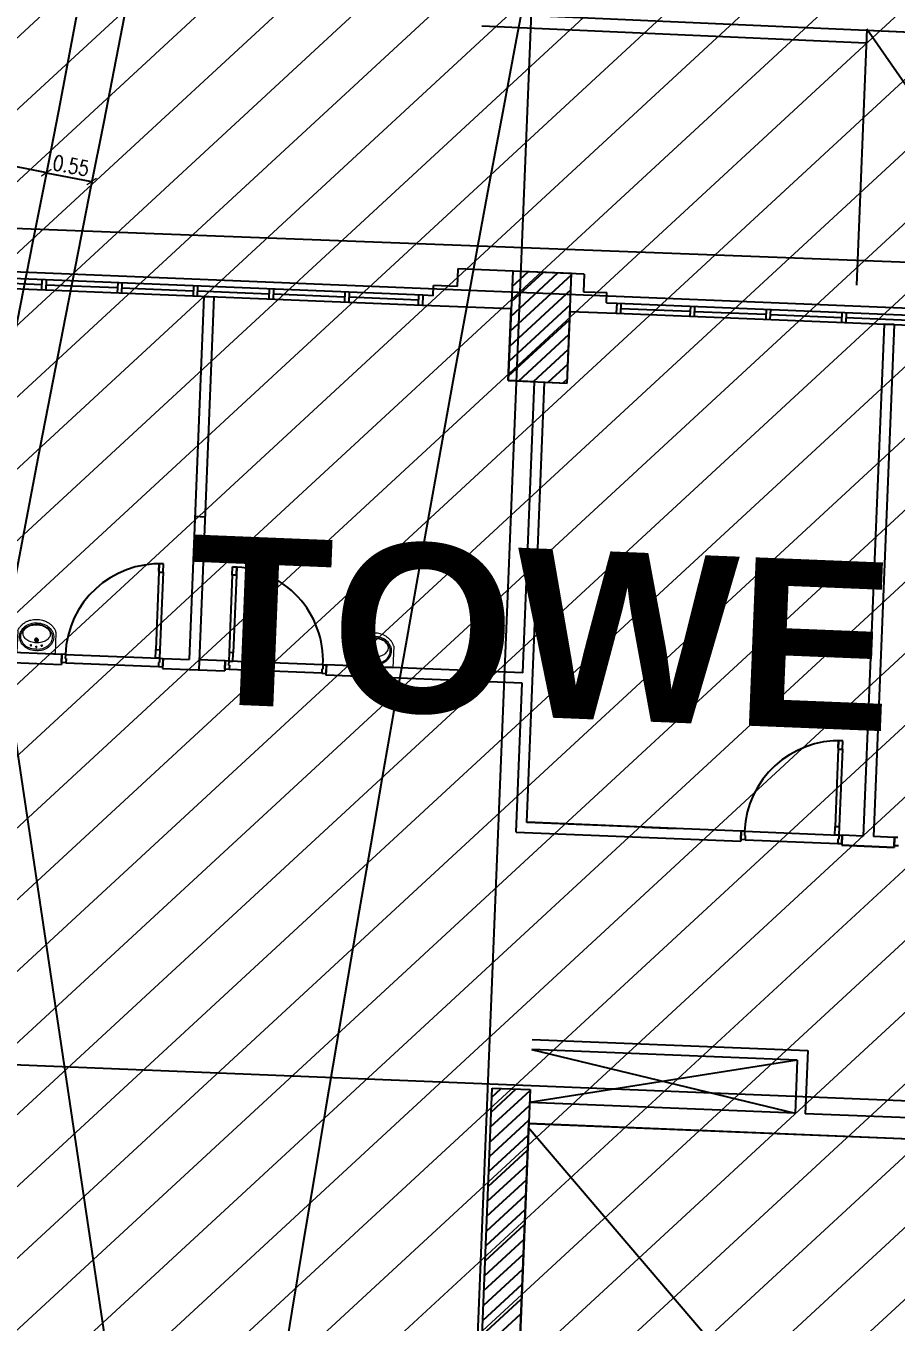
# Model space of a CAD drawing. Extents: x -678889171 to 586587, y -792238163 to 335485.
# Drawn here: x -678754277 to -678743950, y -791943630 to -791928249 of the extents above; entities that cross this region are included whole.
import ezdxf
from ezdxf.enums import TextEntityAlignment as Align

# ---------------------------------------------------------------- set-up
doc = ezdxf.new("R2010")
doc.units = 0
doc.header["$MEASUREMENT"] = 0
doc.layers.get('0').update_dxf_attribs({"color": 8})
for name, color, linetype in [('A-FLOR-PATT', 252, 'Continuous'), ('A-SITE-PATT', 252, 'Continuous'), ('A-WALL', 252, 'Continuous')]:
    doc.layers.add(name, color=color, linetype=linetype)
doc.layers.add('BASEMENT3 LAYOUT$0$HATCH2', color=252, linetype='Continuous', lineweight=15)
doc.layers.add('Ground floor Towers$0$04-Ground Floor$0$A-FIX', color=252, linetype='Continuous', lineweight=0)
doc.styles.add('BASEMENT3 LAYOUT$0$EN-SB', font='swissb.ttf')
doc.styles.add('Ground floor Towers$0$$Bas01-Rname$0$EN-SC', font='swissc.ttf')
doc.styles.add('Ground floor Towers$0$$Bas01-Rname$0$EN-SCL', font='swisscl.ttf')
doc.styles.add('Ground floor Towers$0$04-Ground Floor$0$V2-lower ground$0$LEVEL  FOR LICENSE LOWER GR$0$$LG- LEVEL$0$AR-SR', font='sarb.shx')
doc.styles.add('XR-Axis$0$MOD-E-TEXT', font='romans.shx', dxfattribs={"width": 0.8, "height": 1.8})

# ---------------------------------------------------------------- blocks, each defined once
blk = doc.blocks.new('A$C61C61320')
at = {"layer": 'BASEMENT3 LAYOUT$0$HATCH2'}
h = blk.add_hatch(dxfattribs=at)
h.set_pattern_fill('ANSI31', color=256, scale=5000, style=0)
h.set_pattern_definition([(45, (1320016.062358054, 343948.7931753235), (-441.9417382415922, 441.9417382415922), [])])
h.paths.add_polyline_path([(11086.00013759569, 20764.88754983409), (-87874.57371154218, 20764.88754983409), (-87874.57371154218, -14411.92520058152), (11086.00013759569, -14411.92520058152)])
at = {"layer": 'BASEMENT3 LAYOUT$0$HATCH2', "style": 'BASEMENT3 LAYOUT$0$EN-SB'}
blk.add_text('TOWER (F)', height=2000, dxfattribs=at).set_placement((-46292.77344035008, 2369.528454649553))
blk = doc.blocks.new('2')
at = {"layer": 'BASEMENT3 LAYOUT$0$HATCH2', "style": 'BASEMENT3 LAYOUT$0$EN-SB'}
blk.add_text('TOWER (F)', height=2000, dxfattribs=at).set_placement((71628.08286124328, 234566.8891592809))
blk = doc.blocks.new('Ground floor Towers$0$04-Ground Floor$0$AH-AR-104 UPPER GROUND 01-12$0$SINK')
at = {"layer": 'Ground floor Towers$0$04-Ground Floor$0$A-FIX', "extrusion": (1.665588063699875e-09, -3.138174493232083e-10, -1)}
for p, q in [((-95.43949524423806, -382.0799899369595, -1.015006196333928e-06), (-63.41953925165581, -382.3276465375493, -9.615964209052023e-07)), ((-79.30568900722574, -366.193840062173, -9.931192723870933e-07), (-79.55334548863902, -398.2137962931156, -9.83483344782648e-07)), ((-35.61997836498631, -302.7731095538911, -9.402594059759953e-07), (36.42707744570362, -302.773027098865, -8.20258715428395e-07)), ((0.4035908423611545, -338.7965968426433, -8.68954180109787e-07), (0.4035084171482595, -266.7495395120495, -8.915639413397063e-07)), ((64.66028483783157, -383.3182714498071, -7.47957319141728e-07), (96.68024086022342, -383.5659281099797, -6.945475436678997e-07)), ((80.79409101521742, -367.432121277001, -7.260703954099993e-07), (80.5464345934306, -399.4520782232285, -7.164344677604511e-07)), ((-15.54439051894587, -402.7116038294735, -8.754593030847962e-07), (16.4755655034096, -402.9592600128672, -8.220495277323986e-07)), ((0.5894156882422976, -386.8254535970773, -8.535723790997978e-07), (0.3417594750353601, -418.8454101260686, -8.439364513982076e-07))]:
    blk.add_line(p, q, dxfattribs=at)
at = {"layer": 'Ground floor Towers$0$04-Ground Floor$0$A-FIX', "extrusion": (-1.665588063700077e-09, 3.138174493232115e-10, 1)}
blk.add_ellipse((-82.33096930514148, -254.7405330279871, -1.03313413542474e-06), major_axis=(-3.024906053711305, -171.6764590318034, 4.883682106532571e-08), ratio=0.9999999796411183, start_param=4.261930806223291, end_param=4.730013163976646, dxfattribs=at)
at = {"layer": 'Ground floor Towers$0$04-Ground Floor$0$A-FIX', "extrusion": (-1.665588063699866e-09, 3.138174493232073e-10, 1)}
blk.add_ellipse((-42.58073849669017, -274.836183483334, -9.606202597602301e-07), major_axis=(-9.891191247007079, -216.0179452622964, 5.13155505134665e-08), ratio=0.999999978069943, start_param=3.873768438931086, end_param=4.290069611041106, dxfattribs=at)
at = {"layer": 'Ground floor Towers$0$04-Ground Floor$0$A-FIX', "extrusion": (-1.6655880637e-09, 3.138174493231934e-10, 1)}
blk.add_ellipse((-80.71744006966765, -254.1063682186359, -1.030645672412699e-06), major_axis=(-2.023845245526752, -151.6765335534164, 4.422785039819152e-08), ratio=0.9999999757375221, start_param=4.249914716306383, end_param=4.717997072149537, dxfattribs=at)
at = {"layer": 'Ground floor Towers$0$04-Ground Floor$0$A-FIX', "extrusion": (-1.665588063699897e-09, 3.138174493232047e-10, 1)}
blk.add_ellipse((-41.12394879435305, -274.5090993004123, -9.58296492807064e-07), major_axis=(23.43123223916642, -194.8272669732021, 1.001669767154771e-07), ratio=0.9999999797312906, start_param=3.700579335359175, end_param=4.116880510183186, dxfattribs=at)
at = {"layer": 'Ground floor Towers$0$04-Ground Floor$0$A-FIX', "extrusion": (-1.665588063699925e-09, 3.138174493232136e-10, 0.9999999999999999)}
blk.add_ellipse((-110.689169562349, -207.8431122491165, -1.095084444199972e-06), major_axis=(-4.218174261410935, -90.38132734065388, 2.133749691207813e-08), ratio=0.9999999782438604, start_param=4.190880200379846, end_param=4.751291714614235, dxfattribs=at)
at = {"layer": 'Ground floor Towers$0$04-Ground Floor$0$A-FIX', "extrusion": (-1.665588063699897e-09, 3.138174493232075e-10, 1)}
blk.add_ellipse((-57.00273385109176, -242.1141538493939, -9.949101070620908e-07), major_axis=(-3.429614233506216, -154.1340807358655, 4.265763953988342e-08), ratio=0.9999999777368755, start_param=3.739532297271304, end_param=4.166490361519116, dxfattribs=at)
at = {"layer": 'Ground floor Towers$0$04-Ground Floor$0$A-FIX', "extrusion": (-1.665588063699923e-09, 3.13817449323203e-10, 0.9999999999999998)}
blk.add_ellipse((-16.79062542176689, -306.3131258572976, -9.077865415230363e-07), major_axis=(29.45776518601415, -255.2431258781662, 1.291642487974677e-07), ratio=0.9999999753848758, start_param=3.353874541305977, end_param=3.713109391863286, dxfattribs=at)
at = {"layer": 'Ground floor Towers$0$04-Ground Floor$0$A-FIX', "extrusion": (-1.665588063699874e-09, 3.138174493232076e-10, 1)}
blk.add_ellipse((-15.57825255244825, -306.1847245188546, -9.058075221579857e-07), major_axis=(24.29755506470978, -235.6751006630354, 1.14428676651935e-07), ratio=0.999999975717845, start_param=3.358301609702755, end_param=3.717536460237543, dxfattribs=at)
at = {"layer": 'Ground floor Towers$0$04-Ground Floor$0$A-FIX', "extrusion": (-1.665588063699873e-09, 3.138174493232082e-10, 1)}
blk.add_ellipse((-21.95259552515927, -296.118101006592, -9.195836338850508e-07), major_axis=(59.70513993306871, -210.2400948987328, 1.654211787406394e-07), ratio=0.9999999499612994, start_param=3.124047846335187, end_param=3.440584497596296, dxfattribs=at)
at = {"layer": 'Ground floor Towers$0$04-Ground Floor$0$A-FIX', "extrusion": (-1.665588063699898e-09, 3.13817449323229e-10, 1)}
blk.add_ellipse((2.817850195795472, -378.3519052454612, -8.525198725283172e-07), major_axis=(-3.630506021906103, -331.4681066139177, 9.797354825430234e-08), ratio=0.9999999778637716, start_param=3.161043487290933, end_param=3.465901985548386, dxfattribs=at)
at = {"layer": 'Ground floor Towers$0$04-Ground Floor$0$A-FIX', "extrusion": (-1.665588063699891e-09, 3.138174493232183e-10, 1)}
blk.add_ellipse((0.8294650368916336, -355.7890240727393, -8.629123290694812e-07), major_axis=(163.5666008321149, 238.4665377269725, 1.975996173475177e-07), ratio=0.9999999932108904, start_param=0.5934726341231646, end_param=0.9206505760667145, dxfattribs=at)
at = {"layer": 'Ground floor Towers$0$04-Ground Floor$0$A-FIX', "extrusion": (-1.665588063699877e-09, 3.138174493232075e-10, 1)}
blk.add_ellipse((0.6321092464640969, -381.3055257973429, -8.552335189123067e-07), major_axis=(-52.9011161899985, -302.0868072947642, 6.688643656972399e-09), ratio=0.9999999871391505, start_param=3.307219425883543, end_param=3.574109530330856, dxfattribs=at)
at = {"layer": 'Ground floor Towers$0$04-Ground Floor$0$A-FIX', "extrusion": (-1.665588063699872e-09, 3.138174493232065e-10, 1)}
blk.add_ellipse((11.58120549745945, -289.6550380821245, -8.657583569966981e-07), major_axis=(-0.3046104813670639, -243.0549941117481, 7.576754271557292e-08), ratio=0.9999999799001364, start_param=2.773338455884474, end_param=3.19050935196745, dxfattribs=at)
at = {"layer": 'Ground floor Towers$0$04-Ground Floor$0$A-FIX', "extrusion": (-1.665588063699877e-09, 3.138174493232072e-10, 1)}
for centre, start_param, end_param in [((0.6321092464640969, -381.3055257973429, -8.552335189123067e-07), 1.640761725557734, 1.907651823791409), ((3.301898920733947, -36.12336327551384, -9.591109349562025e-07), 4.782354379147528, 5.049244477381204)]:
    blk.add_ellipse(centre, major_axis=(288.6551439472279, -103.601048868327, 5.132923791871399e-07), ratio=0.9999999863093516, start_param=start_param, end_param=end_param, dxfattribs=at)
at = {"layer": 'Ground floor Towers$0$04-Ground Floor$0$A-FIX', "extrusion": (-1.665588063699907e-09, 3.138174493232088e-10, 1)}
blk.add_ellipse((0.8294650368916336, -355.7890240727393, -8.629123290694812e-07), major_axis=(-16.51979342297439, -288.6995297688869, 6.308377931278747e-08), ratio=0.9999999765279994, start_param=2.863839499194309, end_param=3.191017448478649, dxfattribs=at)
at = {"layer": 'Ground floor Towers$0$04-Ground Floor$0$A-FIX', "extrusion": (-1.665588063699876e-09, 3.138174493232092e-10, 0.9999999999999999)}
blk.add_ellipse((24.53178653780196, -296.4776317779324, -8.420469750172958e-07), major_axis=(-11.08131928238015, -218.2723200557258, 5.004074961096737e-08), ratio=0.999999979232061, start_param=2.601156395298045, end_param=2.917693036084659, dxfattribs=at)
at = {"layer": 'Ground floor Towers$0$04-Ground Floor$0$A-FIX', "extrusion": (-1.665588063699879e-09, 3.13817449323205e-10, 1)}
blk.add_ellipse((18.00249624389107, -306.4444527893647, -8.497943206607843e-07), major_axis=(96.4424318454352, -216.4069838899118, 2.28545651016006e-07), ratio=0.9999999786434469, start_param=2.028212453369431, end_param=2.387447295935782, dxfattribs=at)
at = {"layer": 'Ground floor Towers$0$04-Ground Floor$0$A-FIX', "extrusion": (-1.665588063699879e-09, 3.138174493232055e-10, 1)}
blk.add_ellipse((16.79112774279201, -306.3129173778289, -8.518532396613537e-07), major_axis=(-28.6669268043136, -255.3331559091815, 3.238070860684086e-08), ratio=0.9999999758917829, start_param=2.566990492233155, end_param=2.926225342660101, dxfattribs=at)
at = {"layer": 'Ground floor Towers$0$04-Ground Floor$0$A-FIX', "extrusion": (-1.66558806369988e-09, 3.138174493232077e-10, 1)}
blk.add_ellipse((60.4130621302902, -243.0222989215072, -7.990587668782682e-07), major_axis=(-16.12917454007771, -153.3262100160908, 2.125187955035863e-08), ratio=0.9999999789526449, start_param=2.228283239603162, end_param=2.655241305256733, dxfattribs=at)
at = {"layer": 'Ground floor Towers$0$04-Ground Floor$0$A-FIX', "extrusion": (-1.665588063699891e-09, 3.138174493232065e-10, 1)}
blk.add_ellipse((44.0350931762805, -275.1677566574908, -8.16249910917826e-07), major_axis=(16.75793822614678, -195.514343444011, 8.926763444739111e-08), ratio=0.999999978082223, start_param=1.945641312617991, end_param=2.361942483769679, dxfattribs=at)
at = {"layer": 'Ground floor Towers$0$04-Ground Floor$0$A-FIX', "extrusion": (-1.665588063699894e-09, 3.138174493232094e-10, 1)}
blk.add_ellipse((42.58085052976094, -274.8356555500759, -8.187762994675766e-07), major_axis=(-22.94906619948789, -215.0230879295608, 2.925430626472924e-08), ratio=0.9999999798686525, start_param=2.145210766962645, end_param=2.561511941783565, dxfattribs=at)
at = {"layer": 'Ground floor Towers$0$04-Ground Floor$0$A-FIX', "extrusion": (-1.665588063699903e-09, 3.138174493232038e-10, 1)}
blk.add_ellipse((114.6231775805791, -209.5857765257351, -7.192600097448646e-07), major_axis=(12.25601736116495, -89.64578915053447, 4.854588911904158e-08), ratio=0.9999999694587173, start_param=1.427188379515184, end_param=1.98759988794231, dxfattribs=at)
at = {"layer": 'Ground floor Towers$0$04-Ground Floor$0$A-FIX', "extrusion": (-1.665588063699787e-09, 3.138174493232116e-10, 1)}
blk.add_ellipse((83.93943631487491, -255.379896284936, -7.559954892712376e-07), major_axis=(6.323915597741063, -151.5581568059762, 5.80946325284212e-08), ratio=0.9999999750494029, start_param=1.521360235715126, end_param=1.989442590570832, dxfattribs=at)
at = {"layer": 'Ground floor Towers$0$04-Ground Floor$0$A-FIX', "extrusion": (-1.665588063699974e-09, 3.13817449323206e-10, 0.9999999999999999)}
blk.add_ellipse((82.33083200324472, -254.7395119676039, -7.588757251127335e-07), major_axis=(2.070632180150184, -171.6906206394729, 5.732833288536875e-08), ratio=0.9999999784476523, start_param=1.558742859555083, end_param=2.02682521641133, dxfattribs=at)
at = {"layer": 'Ground floor Towers$0$04-Ground Floor$0$A-FIX', "extrusion": (-1.665588063699899e-09, 3.138174493232058e-10, 1)}
blk.add_ellipse((-82.33096930514148, -254.7405330279871, -1.03313413542474e-06), major_axis=(9.21751493119497, -171.4555175562532, 6.915831603826744e-08), ratio=0.9999999722352965, start_param=4.658686498353367, end_param=5.126768852304175, dxfattribs=at)
at = {"layer": 'Ground floor Towers$0$04-Ground Floor$0$A-FIX', "extrusion": (-1.665588063700001e-09, 3.13817449323216e-10, 1)}
blk.add_ellipse((-42.58098762303416, -234.6443898627476, -9.732335608547907e-07), major_axis=(-8.376703733836774, -216.0819728549405, 5.385815581383608e-08), ratio=0.9999999784650361, start_param=-1.063960848176168, end_param=-0.6476596748284257, dxfattribs=at)
at = {"layer": 'Ground floor Towers$0$04-Ground Floor$0$A-FIX', "extrusion": (-1.665588063699886e-09, 3.13817449323208e-10, 1)}
blk.add_ellipse((-80.71744006966765, -254.1063682186359, -1.030645672412699e-06), major_axis=(-11.28137164917022, -151.2699476875467, 2.868103118154082e-08), ratio=0.9999999838951733, start_param=-1.504090669017218, end_param=-1.036008309342965, dxfattribs=at)
at = {"layer": 'Ground floor Towers$0$04-Ground Floor$0$A-FIX', "extrusion": (-1.665588063699576e-09, 3.138174493232144e-10, 1)}
blk.add_ellipse((-40.81309705027525, -234.3185077268427, -9.703912509187666e-07), major_axis=(6.018394496440925, -196.1388941517301, 7.15759735116791e-08), ratio=0.9999999782942794, start_param=-1.141122977869973, end_param=-0.7248218057367015, dxfattribs=at)
at = {"layer": 'Ground floor Towers$0$04-Ground Floor$0$A-FIX', "extrusion": (-1.665588063699948e-09, 3.138174493232082e-10, 1)}
blk.add_ellipse((-110.689169562349, -207.8431122491165, -1.095084444199972e-06), major_axis=(-1.476483080966048, -90.46765882901177, 2.593111734405071e-08), ratio=0.999999980048764, start_param=-1.562211496579579, end_param=-1.001799980634272, dxfattribs=at)
at = {"layer": 'Ground floor Towers$0$04-Ground Floor$0$A-FIX', "extrusion": (-1.665588063700134e-09, 3.138174493232082e-10, 0.9999999999999999)}
blk.add_ellipse((-56.47905396307033, -174.4065904494055, -1.015285686906974e-06), major_axis=(-1.153568323804308, -154.167915933211, 4.645921251484406e-08), ratio=0.9999999794626191, start_param=-1.01063668929878, end_param=-0.5836786249526544, dxfattribs=at)
at = {"layer": 'Ground floor Towers$0$04-Ground Floor$0$A-FIX', "extrusion": (-1.665588063699949e-09, 3.13817449323208e-10, 1)}
blk.add_ellipse((-20.59777837061847, -120.95125741417, -9.722974786465158e-07), major_axis=(-0.8358603183332605, -218.5518308776297, 6.719317914179856e-08), ratio=0.9999999786017657, start_param=-0.5873365087328203, end_param=-0.270799868002163, dxfattribs=at)
at = {"layer": 'Ground floor Towers$0$04-Ground Floor$0$A-FIX', "extrusion": (-1.665588063699888e-09, 3.138174493225091e-10, 1)}
blk.add_ellipse((-79.42951742673176, -382.2038182372489, -9.883013087236484e-07), major_axis=(0.7689963252861591, -7.96820741063218, 3.781393625703009e-09), ratio=0.9999999750782979, start_param=3.253692390338819, end_param=9.536877697518406, dxfattribs=at)
at = {"layer": 'Ground floor Towers$0$04-Ground Floor$0$A-FIX', "extrusion": (-1.665588063699815e-09, 3.138174493227573e-10, 1)}
blk.add_ellipse((0.4035497042714269, -302.7730681475514, -8.802590605582132e-07), major_axis=(1.49887478529695, -27.97817927175965, 1.127654880712968e-08), ratio=0.9999999796075476, start_param=3.236817611607567, end_param=9.520002918787153, dxfattribs=at)
at = {"layer": 'Ground floor Towers$0$04-Ground Floor$0$A-FIX', "extrusion": (-1.665588063699951e-09, 3.138174493227403e-10, 1)}
blk.add_ellipse((0.4035497042714269, -302.7730681475514, -8.802590605582132e-07), major_axis=(-3.497362402117776, -19.70511321874915), ratio=0.9999999796449042, start_param=3.005732827076799, end_param=9.288918134256384, dxfattribs=at)
at = {"layer": 'Ground floor Towers$0$04-Ground Floor$0$A-FIX', "extrusion": (-1.66558806369986e-09, 3.138174493232067e-10, 1)}
blk.add_ellipse((3.301898920733947, -36.12336327551384, -9.591109349562025e-07), major_axis=(-16.62320548290933, -306.2329770587921, 6.841383912647837e-08), ratio=0.9999999816031726, start_param=0.04649536682018196, end_param=0.3133854730282306, dxfattribs=at)
at = {"layer": 'Ground floor Towers$0$04-Ground Floor$0$A-FIX', "extrusion": (-1.665588063699954e-09, 3.138174493227797e-10, 1)}
blk.add_ellipse((80.6702627745035, -383.4420998096903, -7.212524315904293e-07), major_axis=(-0.4051363344175007, -7.994970264145287, 1.834170932928602e-09), ratio=0.9999999808041242, start_param=3.171257293388393, end_param=9.45444260056798, dxfattribs=at)
at = {"layer": 'Ground floor Towers$0$04-Ground Floor$0$A-FIX', "extrusion": (-1.66558806369987e-09, 3.138174493232079e-10, 1)}
blk.add_ellipse((25.88660348376288, -121.3107877682451, -8.947608201152971e-07), major_axis=(-21.8956959076774, -217.4538571502785, 3.177160504616407e-08), ratio=0.9999999821904908, start_param=0.3595088141356741, end_param=0.6760454535805569, dxfattribs=at)
at = {"layer": 'Ground floor Towers$0$04-Ground Floor$0$A-FIX', "extrusion": (-1.665588063699856e-09, 3.138174493232038e-10, 1)}
blk.add_ellipse((60.93674204815761, -175.3147352830711, -8.194343467509074e-07), major_axis=(-31.30409227854246, -150.9606941203799, -4.765622467181157e-09), ratio=0.9999999756208613, start_param=0.7801604363055579, end_param=1.207118496339873, dxfattribs=at)
at = {"layer": 'Ground floor Towers$0$04-Ground Floor$0$A-FIX', "extrusion": (-1.665588063699868e-09, 3.13817449323207e-10, 1)}
blk.add_ellipse((44.34594483090041, -234.9771652627533, -8.283446690885091e-07), major_axis=(-10.88948284651249, -195.9288291012148, 4.334849274841011e-08), ratio=0.9999999783584995, start_param=0.7342001597901784, end_param=1.150501332820389, dxfattribs=at)
at = {"layer": 'Ground floor Towers$0$04-Ground Floor$0$A-FIX', "extrusion": (-1.66558806369996e-09, 3.138174493232106e-10, 0.9999999999999999)}
blk.add_ellipse((42.58060116501292, -234.6438616910709, -8.313896007147929e-07), major_axis=(-7.800099738222086, -216.1035557397973, 5.482531363228758e-08), ratio=0.9999999779663924, start_param=0.7224976036261905, end_param=1.138798775743195, dxfattribs=at)
at = {"layer": 'Ground floor Towers$0$04-Ground Floor$0$A-FIX', "extrusion": (-1.665588063699853e-09, 3.138174493232075e-10, 1)}
blk.add_ellipse((114.6231775805791, -209.5857765257351, -7.192600097448646e-07), major_axis=(-4.565002073689449, -90.36447384749255, 2.075453572755158e-08), ratio=0.9999999756911047, start_param=1.053125285183313, end_param=1.613536797029329, dxfattribs=at)
at = {"layer": 'Ground floor Towers$0$04-Ground Floor$0$A-FIX', "extrusion": (-1.66558806369989e-09, 3.138174493232065e-10, 1)}
blk.add_ellipse((83.93943631487491, -255.379896284936, -7.559954892712376e-07), major_axis=(11.49256189274226, -151.2540494703376, 6.660803391447115e-08), ratio=0.9999999822068841, start_param=1.019143556665997, end_param=1.48722591566145, dxfattribs=at)
at = {"layer": 'Ground floor Towers$0$04-Ground Floor$0$A-FIX', "extrusion": (-1.665588063699845e-09, 3.138174493232058e-10, 1)}
blk.add_ellipse((82.33083200324472, -254.7395119676039, -7.588757251127335e-07), major_axis=(-13.42677702846405, -171.1773316094464, 3.135495403506005e-08), ratio=0.9999999704862773, start_param=1.18099772194186, end_param=1.64908007514028, dxfattribs=at)
at = {"layer": 'Ground floor Towers$0$04-Ground Floor$0$A-FIX', "extrusion": (-1.665588063700133e-09, 3.138174493232293e-10, 1)}
blk.add_ellipse((-16.79126483603613, -203.1671276773704, -9.401566206818307e-07), major_axis=(-19.91063752859546, -256.1647513174589, 4.722604865667578e-08), ratio=0.9999999751142706, start_param=-0.6088366485314891, end_param=0.0969386233602707, dxfattribs=at)
at = {"layer": 'Ground floor Towers$0$04-Ground Floor$0$A-FIX', "extrusion": (-1.665588063699878e-09, 3.138174493232076e-10, 1)}
blk.add_ellipse((-14.78049999869836, -203.0418115354369, -9.368468410682555e-07), major_axis=(-39.87566420050602, -233.5445473247702, 6.873923820335184e-09), ratio=0.9999999747502694, start_param=-0.5250366806669129, end_param=0.1816272166355495, dxfattribs=at)
at = {"layer": 'Ground floor Towers$0$04-Ground Floor$0$A-FIX', "extrusion": (-1.665588063699832e-09, 3.138174493232069e-10, 1)}
blk.add_ellipse((18.8002485591569, -203.3015399846736, -8.808336396820763e-07), major_axis=(-4.760492635633372, -236.8764702371213, 6.640694998325604e-08), ratio=0.9999999786435861, start_param=-0.1094878152972438, end_param=0.6987727503552787, dxfattribs=at)
at = {"layer": 'Ground floor Towers$0$04-Ground Floor$0$A-FIX', "extrusion": (-1.665588063699853e-09, 3.138174493232049e-10, 0.9999999999999998)}
blk.add_ellipse((16.79048811989196, -203.1669194363203, -8.84223318945048e-07), major_axis=(-4.006234340994623, -256.906137473027, 7.39488926785169e-08), ratio=0.9999999800575435, start_param=-0.09597108538820076, end_param=0.7020118885677142, dxfattribs=at)
at = {"layer": 'Ground floor Towers$0$04-Ground Floor$0$A-FIX', "extrusion": (-1.665588063700159e-09, 3.138174493237893e-10, 1)}
blk.add_ellipse((0.4655874475283781, -402.8354317721205, -8.487544153357388e-07), major_axis=(3.352197377639056, -7.269556949099693, 7.86469375884308e-09), ratio=0.9999999678427601, start_param=3.213867137436043, end_param=9.49705244461563, dxfattribs=at)
blk = doc.blocks.new('Ground floor Towers$0$04-Ground Floor$0$AH-AR-104 UPPER GROUND 01-12$0$LAVAB')
at = {"layer": 'Ground floor Towers$0$04-Ground Floor$0$A-FIX'}
for p, q in [((320.4104008778995, 282.4656136501872, -4.946558917330428e-07), (-8.173446985892951e-08, 282.4656135574915)), ((8.172719390131533e-08, -282.4656135574915), (-8.173083188012242e-08, 282.4656135574915)), ((320.4104010524243, -282.4656134647812, 4.462868179782216e-07), (8.172719390131533e-08, -282.4656135574915))]:
    blk.add_line(p, q, dxfattribs=at)
blk.add_open_spline([(320.4104008778995, 282.4656136501872, -4.946558917330428e-07), (321.9575430351288, 281.9421272573964, -4.942694992235891e-07), (323.4997065342795, 281.4014124651731, -4.938528489071985e-07), (337.7097237458984, 276.2437062288373, -4.897215860517065e-07), (350.0217448852236, 270.4814683586592, -4.83987798551356e-07), (373.6138942096477, 256.8375469659659, -4.686662739085975e-07), (384.8941230669957, 248.9566681061842, -4.590799086098004e-07), (406.1735863078284, 231.32524211079, -4.363910824794212e-07), (416.1731519739005, 221.5751625140401, -4.232895042196324e-07), (434.695864990503, 200.478194200783, -3.939633959278718e-07), (443.219317934072, 189.1315031034319, -3.777392907262097e-07), (458.6376673915258, 165.1276699964365, -3.42597339859558e-07), (465.5327492758736, 152.4705977838021, -3.236796684926443e-07), (477.5779012982423, 126.1423979862739, -2.836077117779897e-07), (482.7280482070128, 112.4713179361279, -2.624535298648708e-07), (491.1987263724077, 84.42012842855183, -2.183900498889954e-07), (494.5192725301679, 70.04009148021578, -1.954808771877656e-07), (499.2768057380781, 40.88298085123824, -1.484101386932954e-07), (500.7137873642714, 26.10601034626598, -1.242487429168334e-07), (501.6809207230326, -3.52863958562375, -7.519312672613158e-08), (501.2110698926153, -18.38620033967891, -5.029910358464532e-08), (498.3721335196244, -47.8647650804196), (496.0030536990307, -62.48565498375683, 2.478678817302479e-08), (489.404071141533, -91.17624784243526, 7.464437291432221e-08), (485.1741683450164, -105.2458613609924, 9.940597048529917e-08), (474.9226114264095, -132.5250078290555, 1.480589088335418e-07), (468.9009179652385, -145.7344836474949, 1.719501663059166e-07), (455.1659584953668, -170.9924009992974, 2.183297217694382e-07), (447.4525671976771, -183.040793418375, 2.408179773188403e-07), (430.4677788513545, -205.684995927877, 2.838640132698509e-07), (421.1961340858034, -216.2806904448662, 3.044216793878771e-07), (401.2672834452464, -235.7394754230045, 3.430860204777772e-07), (390.6097372872796, -244.6022525425069, 3.611922801637899e-07), (368.1294477767115, -260.3325966709963, 3.944472604333047e-07), (356.306445918719, -267.1995262380951, 4.095950004227287e-07), (336.3247611169718, -276.5719859946839, 4.314762586771805e-07), (328.4342190189964, -279.7500278775842, 4.392457570235994e-07), (320.4104010524206, -282.4656134647812, 4.462868179782216e-07)], degree=3, knots=[3.415321594805505, 3.415321594805505, 3.415321594805505, 3.415321594805505, 3.434102791300903, 3.434102791300903, 3.588975194605328, 3.588975194605328, 3.743847597909754, 3.743847597909754, 3.898720001214179, 3.898720001214179, 4.053592404518604, 4.053592404518604, 4.20846480782303, 4.20846480782303, 4.363337211127456, 4.363337211127456, 4.518209614431881, 4.518209614431881, 4.673082017736307, 4.673082017736307, 4.827954421040732, 4.827954421040732, 4.982826824345158, 4.982826824345158, 5.137699227649583, 5.137699227649583, 5.292571630954009, 5.292571630954009, 5.447444034258434, 5.447444034258434, 5.60231643756286, 5.60231643756286, 5.757188840867285, 5.757188840867285, 5.912061244171711, 5.912061244171711, 6.009469332223597, 6.009469332223597, 6.009469332223597, 6.009469332223597], dxfattribs=at)
at = {"layer": 'Ground floor Towers$0$04-Ground Floor$0$A-FIX', "xscale": -1, "rotation": 270}
blk.add_blockref('Ground floor Towers$0$04-Ground Floor$0$AH-AR-104 UPPER GROUND 01-12$0$SINK', (496.734771227588, -0.001029249193379655, 8.802590607021985e-07), dxfattribs=at)
blk = doc.blocks.new('XR-Axis$0$_ArchTick')
at = {"const_width": 0.15}
blk.add_lwpolyline([(-0.5, -0.5), (0.5, 0.5)], dxfattribs=at)
blk = doc.blocks.new('GR')
at = {"layer": 'A-FLOR-PATT'}
for p, q in [((49525, 196905), (34393.90724153118, 276184.0878004957)), ((45305, 268485), (45305, 225220)), ((40500.17804705011, 261815.9406219232), (39747.55977720462, 256682.4522761889)), ((41071.931771606, 261705.8343613558), (40288.29350267557, 256580.547485207)), ((44727.24901003082, 258048.2900313722), (55145.19518748477, 258014.7192066753)), ((49291.67829155833, 258044.4416347818), (49291.67829155833, 255006.1503663657)), ((51591.61964135944, 255006.1980823652), (49291.67829155833, 258044.4416347818)), ((49291.67829155832, 258033.5815991495), (53892.08290328787, 258018.757239902)), ((44726.76565203737, 257898.2908101575), (49291.67829155832, 257883.5808203603)), ((34198.17697241257, 256795.0655471265), (39632.88617505383, 255950.1105532937)), ((39628.94856918409, 255945.5264043648), (40173.13754173244, 255865.6524252211)), ((11156.56751948255, 255196.699353244), (93119.86647302075, 255419.2855674157)), ((11158.08562406938, 255197.9860199755), (93236.15672916308, 255420.6398325165)), ((44556.6801290686, 255006.1981786378), (44556.6801290686, 254796.1949437472)), ((46056.68012906885, 255006.0692194999), (44556.6801290686, 255006.1981786378)), ((45209.41533091824, 255005.378316625), (45209.41533091824, 253705.378316625)), ((45909.41533091824, 255005.378316625), (45209.41533091824, 255005.378316625)), ((45209.41533091839, 254998.2084677846), (45216.58518004476, 255005.378316911)), ((45209.41533091827, 254821.4317724879), (45393.36188239011, 255005.3783239597)), ((45209.41533091827, 254644.6550771912), (45570.13858473545, 255005.3783310084)), ((45209.41533091827, 254467.8783818946), (45746.9152870808, 255005.3783380571)), ((45209.41533091827, 254291.101686598), (45909.41533091816, 254991.1016865979)), ((45909.41533091824, 253705.378316625), (45909.41533091824, 255005.378316625)), ((46056.68012906885, 255006.0692194999), (46056.68012906884, 254796.1949437472)), ((58315, 254755), (-5985, 254755)), ((44556.6801290686, 254796.1949437472), (44275.95118026951, 254796.1949437472)), ((44275.95118026951, 254676.1949437472), (44275.95118026951, 254796.1949172805)), ((45209.41533091827, 254114.3249913013), (45909.41533091816, 254814.3249913012)), ((46056.68012906884, 254796.1949437472), (46337.40907786793, 254796.1949437472)), ((46337.40907786793, 254676.1949437472), (46337.40907786793, 254796.1949172805)), ((44155.456970229, 254676.1949437694), (38756.58623734384, 254676.1949437472)), ((44155.45697022949, 254556.1949437694), (38756.58623734434, 254556.1949437472)), ((39630.456970229, 254616.1949437508), (38806.58623734434, 254616.1949437474)), ((39630.456970229, 254676.1949437508, -1.721584592373405e-08), (39630.456970229, 254556.1967424437, -1.721584592373405e-08)), ((39680.456970229, 254676.194943751, -1.721584592373405e-08), (39680.456970229, 254556.1967424437, -1.721584592373405e-08)), ((40530.45697022921, 254616.1949437545), (39680.45697022899, 254616.194943751)), ((40530.45697022921, 254676.196956037, -1.80026725207157e-08), (40530.4569702292, 254556.19875473, -1.80026725207157e-08)), ((40580.4569702292, 254676.1969560373, -1.80026725207157e-08), (40580.4569702292, 254556.19875473, -1.80026725207157e-08)), ((41430.45697022891, 254616.1949437582), (40580.4569702292, 254616.1949437546)), ((41430.45697022892, 254676.1969560407), (41430.45697022891, 254556.1987547337)), ((41480.45697022891, 254676.1969560409), (41480.45697022891, 254556.1987547337)), ((42330.45697022891, 254616.1949437619), (41480.45697022891, 254616.1949437584)), ((41559.08624002117, 254556.1949437472), (41559.08624002117, 250246.196759169)), ((41559.08624002117, 254556.1949303967), (41679.08624002117, 254556.1949437592)), ((41679.08624002117, 254556.1949437472), (41679.08624002117, 250126.196759169)), ((42330.45697022892, 254676.1949437689, 1.721584986934265e-08), (42330.45697022891, 254556.1967424619, 1.721584986934265e-08)), ((42380.45697022891, 254676.1949437691, 1.721584986934265e-08), (42380.45697022891, 254556.1967424619, 1.721584986934265e-08)), ((43230.45697022923, 254616.1949437656), (42380.45697022891, 254616.1949437621)), ((43230.45697022923, 254676.196956037, -1.80026725207157e-08), (43230.45697022921, 254556.19875473, -1.80026725207157e-08)), ((43280.45697022921, 254676.1969560373, -1.80026725207157e-08), (43280.45697022921, 254556.19875473, -1.80026725207157e-08)), ((44105.456970229, 254616.1949437692), (43280.45697022921, 254616.1949437658)), ((44105.456970229, 254676.1949437692, -1.721584592373405e-08), (44105.456970229, 254556.1967424437, -1.721584592373405e-08)), ((44275.95118026951, 254676.1949437472), (44155.45718526954, 254676.1949437472)), ((44155.45723743785, 254676.1949437473), (44155.45723743785, 254556.1949437473, 2.220891319400274e-09)), ((45209.41533091823, 254556.1949437472), (44155.45718526954, 254556.1949437472)), ((45209.41533091827, 253937.5482960047), (45909.41533091827, 254637.5482960047)), ((45209.41533091823, 253705.378316625), (45209.41533091823, 254556.1949437472)), ((45906.68012906865, 254556.1949437472), (46457.90307286793, 254556.1949437472)), ((45909.41533091823, 253705.378316625), (45909.41533091823, 254556.1949437472)), ((46337.40907786793, 254676.1949437472), (46457.90307286789, 254676.1949437472)), ((46457.90302069959, 254676.1949437472), (46457.90302069959, 254556.1949437472, 2.220891319400274e-09)), ((46457.90328790851, 254676.1949437694), (51856.77402079367, 254676.1949437471)), ((46457.90328790802, 254556.1949437694), (51856.77402079317, 254556.1949437471)), ((46507.90328790851, 254676.1949437692, -1.721584592373405e-08), (46507.90328790851, 254556.1967424437, -1.721584592373405e-08)), ((46507.90328790851, 254616.1949437692), (47332.9032879083, 254616.1949437658)), ((47332.9032879083, 254676.1969560373, -1.80026725207157e-08), (47332.9032879083, 254556.19875473, -1.80026725207157e-08)), ((47382.90328790828, 254676.196956037, -1.80026725207157e-08), (47382.9032879083, 254556.19875473, -1.80026725207157e-08)), ((47382.90328790828, 254616.1949437656), (48232.9032879086, 254616.1949437621)), ((48232.9032879086, 254676.1949437691, 1.721584986934265e-08), (48232.9032879086, 254556.1967424619, 1.721584986934265e-08)), ((48282.90328790859, 254676.1949437689, 1.721584986934265e-08), (48282.9032879086, 254556.1967424619, 1.721584986934265e-08)), ((48282.9032879086, 254616.1949437619), (49132.9032879086, 254616.1949437584)), ((49132.9032879086, 254676.1969560409), (49132.9032879086, 254556.1987547337)), ((49182.90328790859, 254676.1969560407), (49182.9032879086, 254556.1987547337)), ((49182.9032879086, 254616.1949437581), (50032.90328790831, 254616.1949437546)), ((49759.07781717771, 254556.1949437558), (49639.07781717771, 254556.1949571183)), ((49639.07783042063, 254556.1949437562), (49639.07775599994, 248476.1967785333)), ((49759.07781717771, 254556.1949437558), (49759.07781717767, 248476.1967785332)), ((45209.41533091827, 253760.7716007081), (45909.41533091827, 254460.7716007081)), ((45330.79873301636, 253705.3783075095), (45909.41533091827, 254283.9949054114)), ((45507.57543536171, 253705.3783145582), (45909.41533091827, 254107.2182101148)), ((45684.35213770694, 253705.3783216068), (45909.41533091827, 253930.4415148181)), ((45209.41533091824, 253705.378316625), (45909.41533091824, 253705.378316625)), ((45521.4089180777, 253705.378316625), (45209.41533091823, 253705.378316625)), ((45521.40891807769, 250246.1967755902), (45521.4089180777, 253705.378316625)), ((45641.4089180777, 248476.1967785323), (45641.4089180777, 253705.378316625)), ((45641.4089180777, 253705.378316625), (45909.41533091823, 253705.378316625)), ((45861.12884005229, 253705.3783286555), (45909.41533091827, 253753.6648195215)), ((41559.08624002118, 251946.1366857817), (41679.08624002117, 251946.1366857816)), ((41209.08593823942, 251366.1967585214), (41159.08593823944, 251366.1967577123)), ((41159.08593823944, 251366.1967577123), (41159.0859396472, 251279.1967577124)), ((41159.0859396472, 251279.1967577124), (41159.08593823944, 251366.1967577123)), ((41159.08593823944, 251366.1967577123), (41159.08593985756, 251266.1967577124)), ((41209.08593985754, 251266.1967585215), (41209.08593823942, 251366.1967585214)), ((42029.08654018481, 251266.1967585215), (42029.08654180294, 251366.1967585214)), ((42029.08654180294, 251366.1967585214), (42079.08654180291, 251366.1967577123)), ((42079.08654180291, 251366.1967577123), (42079.08654039515, 251279.1967577124)), ((42079.08654039515, 251279.1967577124), (42079.08654180291, 251366.1967577123)), ((42079.08654180291, 251366.1967577123), (42079.0865401848, 251266.1967577124)), ((41159.08593985756, 251266.1967577124), (41209.08593985754, 251266.1967585215)), ((41159.08593985755, 251266.1967577124), (41159.08595474424, 250346.1967577126)), ((41209.08593985753, 251266.1967585215), (41209.08595474422, 250346.1967585217)), ((42079.0865401848, 251266.1967577124), (42029.08654018481, 251266.1967585215)), ((42029.08654018483, 251266.1967585215), (42029.08652529814, 250346.1967585217)), ((42079.08654018481, 251266.1967577124), (42079.08652529812, 250346.1967577126)), ((41159.08595474424, 250346.1967577126), (41209.08595474422, 250346.1967585217)), ((41159.08595495459, 250333.1967577126), (41159.08595474424, 250346.1967577126)), ((41159.08595636235, 250246.1967577126), (41159.08595495459, 250333.1967577126)), ((41209.08595474422, 250346.1967585217), (41209.08595636234, 250246.1967585217)), ((42079.08652529812, 250346.1967577126), (42029.08652529814, 250346.1967585217)), ((42029.08652529814, 250346.1967585217), (42029.08652368002, 250246.1967585217)), ((42079.08652508776, 250333.1967577126), (42079.08652529812, 250346.1967577126)), ((42079.08652368, 250246.1967577126), (42079.08652508776, 250333.1967577126)), ((38346.49218114196, 250246.196759169), (40049.08595636232, 250246.196759169)), ((38346.49218114196, 250126.196759169), (40049.08595636232, 250126.196759169)), ((40049.08595636232, 250246.196759169), (40049.08595636232, 250126.196759169)), ((40049.08595798077, 250146.1967397516), (40049.08595636264, 250246.1967397516)), ((40089.08595636263, 250246.1967403988), (40049.08595636264, 250246.1967397516)), ((40099.08595798075, 250146.1967405607), (40049.08595798077, 250146.1967397516)), ((40089.08595636263, 250246.1967403988), (41209.08595636234, 250246.1967585217)), ((40089.08595636263, 250246.1967403988), (40089.08595717169, 250196.1967403988)), ((40089.08595717169, 250196.1967403988), (40099.08595717169, 250196.1967405606)), ((40099.08595717169, 250196.1967405606), (40099.08595798075, 250146.1967405607)), ((40099.08595798074, 250146.1967405607), (41199.08595798045, 250146.19675836)), ((41209.08595636234, 250246.1967585217), (41159.08595636235, 250246.1967577126)), ((41199.08595717139, 250196.1967583599), (41199.08595798045, 250146.19675836)), ((41209.08595717139, 250196.1967585217), (41199.08595717139, 250196.1967583599)), ((41199.08595798045, 250146.19675836), (41249.08595798044, 250146.196759169)), ((41209.08595636233, 250246.1967585217), (41209.08595717139, 250196.1967585217)), ((41209.08595636233, 250246.1967585217), (41249.08595636232, 250246.196759169)), ((41249.08595636232, 250246.196759169), (41559.08624002117, 250246.196759169)), ((41249.08595798044, 250146.196759169), (41249.08595636232, 250246.196759169)), ((41249.08595636232, 250246.196759169), (41249.08595636232, 250126.196759169)), ((41249.08595636232, 250126.196759169), (41989.08652368003, 250126.196759169)), ((41989.08652368004, 250246.196759169), (41679.08624002118, 250246.196759169)), ((41989.08652206192, 250146.196759169), (41989.08652368004, 250246.196759169)), ((42029.08652368002, 250246.1967585217), (41989.08652368004, 250246.196759169)), ((41989.08652368004, 250246.196759169), (41989.08652368004, 250126.196759169)), ((42039.08652206191, 250146.19675836), (41989.08652206192, 250146.196759169)), ((42029.08652368002, 250246.1967585217), (42029.08652287097, 250196.1967585217)), ((42029.08652368002, 250246.1967585217), (42079.08652368, 250246.1967577126)), ((43149.08652367973, 250246.1967403988), (42029.08652368002, 250246.1967585217)), ((42029.08652287097, 250196.1967585217), (42039.08652287097, 250196.1967583599)), ((42039.08652287097, 250196.1967583599), (42039.08652206191, 250146.19675836)), ((43139.08652206161, 250146.1967405607), (42039.08652206191, 250146.19675836)), ((43149.08652287067, 250196.1967403988), (43139.08652287067, 250196.1967405606)), ((43139.08652287067, 250196.1967405606), (43139.0865220616, 250146.1967405607)), ((43139.0865220616, 250146.1967405607), (43189.08652206159, 250146.1967397516)), ((43149.08652367973, 250246.1967403988), (43149.08652287067, 250196.1967403988)), ((43149.08652367973, 250246.1967403988), (43189.08652367971, 250246.1967397516)), ((45521.40891807769, 250246.1967591689), (43189.08652367971, 250246.196759169)), ((43189.08652206159, 250146.1967397516), (43189.08652367971, 250246.1967397516)), ((43189.08652367971, 250246.1967397516), (43189.08652367971, 250126.196759169)), ((45521.40891807769, 250126.196759169), (43189.08652367971, 250126.196759169)), ((45521.40891807769, 248356.2712135561), (45521.4089180777, 250126.196759169)), ((49349.07773787705, 249596.1967778857), (49299.07773787707, 249596.1967770766)), ((49299.07773787707, 249596.1967770766), (49299.07773928483, 249509.1967770766)), ((49299.07773928483, 249509.1967770766), (49299.07773787707, 249596.1967770766)), ((49299.07773787707, 249596.1967770766), (49299.07773949519, 249496.1967770766)), ((49299.07773949519, 249496.1967770766), (49349.07773949517, 249496.1967778857)), ((49299.07773949518, 249496.1967770766), (49299.07775438187, 248576.1967770769)), ((49349.07773949517, 249496.1967778857), (49349.07773787705, 249596.1967778857)), ((49349.07773949516, 249496.1967778857), (49349.07775438185, 248576.1967778859)), ((49299.07775438187, 248576.1967770769), (49349.07775438185, 248576.1967778859)), ((49299.07775459222, 248563.1967770769), (49299.07775438187, 248576.1967770769)), ((49299.07775599998, 248476.1967770769), (49299.07775459222, 248563.1967770769)), ((49349.07775438185, 248576.1967778859), (49349.07775599997, 248476.196777886)), ((47414.00297449608, 248477.2368430615), (45641.40891561959, 248477.2368430619)), ((48189.07775599994, 248476.1967785329), (45641.4089180777, 248476.1967785323)), ((47036.40904044492, 248476.5434655726), (47391.40891577716, 248476.5434655726)), ((48189.07775599995, 248476.1967785332), (48189.07775599995, 248356.1967591692)), ((48189.0777576184, 248376.1967591159), (48189.07775600028, 248476.1967591158)), ((48229.07775600026, 248476.1967597631), (48189.07775600028, 248476.1967591158)), ((48229.07775600026, 248476.1967597631), (48229.07775680932, 248426.1967597631)), ((48229.07775600026, 248476.1967597631), (49349.07775599997, 248476.196777886)), ((48229.07775680932, 248426.1967597631), (48239.07775680932, 248426.1967599249)), ((48239.07775680932, 248426.1967599249), (48239.07775761838, 248376.1967599249)), ((49349.07775599997, 248476.196777886), (49299.07775599998, 248476.1967770769)), ((49339.07775680902, 248426.1967777242), (49339.07775761808, 248376.1967777242)), ((49349.07775680902, 248426.196777886), (49339.07775680902, 248426.1967777242)), ((49349.07775599996, 248476.196777886), (49349.07775680902, 248426.196777886)), ((49349.07775599996, 248476.196777886), (49389.07775599995, 248476.1967785332)), ((49639.07775599995, 248476.1967785332), (49389.07775599995, 248476.1967785332)), ((49389.07775599995, 248476.1967785332), (49389.07775599995, 248356.1967785332)), ((49389.07775761807, 248376.1967785333), (49389.07775599995, 248476.1967785332)), ((50009.07775599995, 248476.1967785332), (49759.07775599995, 248476.1967785332)), ((50009.07775438183, 248376.1967785333), (50009.07775599995, 248476.1967785332)), ((50049.07775599993, 248476.196777886), (50009.07775599995, 248476.1967785332)), ((50009.07775599995, 248476.1967785332), (50009.07775599995, 248356.1967785332)), ((45521.40891807769, 248356.2712135561), (48189.07775599995, 248356.2476903542)), ((48239.07775761838, 248376.1967599249), (48189.0777576184, 248376.1967591159)), ((48239.07775761838, 248376.1967599249), (49339.07775761808, 248376.1967777242)), ((49339.07775761808, 248376.1967777242), (49389.07775761807, 248376.1967785333)), ((49389.07775599995, 248356.2371088899), (50009.07775599995, 248356.2316418001)), ((50009.07775599995, 248356.1997429011), (49389.07775599995, 248356.1997429012)), ((50009.07775599994, 248356.1967785332), (49389.07775599995, 248356.1967785332)), ((50059.07775438182, 248376.1967777242), (50009.07775438183, 248376.1967785333)), ((45809.41533091805, 245906.1981928043), (49084.27402082612, 245906.1981928043)), ((49084.27402082612, 245906.1981928043), (49084.27402082612, 245156.1981928042)), ((45806.68012906855, 245786.1981928044), (48964.27402082612, 245156.1981928042)), ((48964.27402082612, 245786.1981928044), (45809.41533091805, 245156.1981928042)), ((48964.27402082612, 245786.1981928044), (45809.41533091805, 245786.1981928044)), ((48964.27402082612, 245786.1981928044), (48964.27402082612, 245156.1981928042)), ((58315, 245355), (-5250, 245355)), ((45359.41533091813, 233667.6908201417), (45359.41533091824, 245310.1052580429)), ((45359.41533091824, 245310.1052580429), (45809.41533091807, 245310.1052580429)), ((45359.41533091757, 245202.0243090689), (45467.49627989251, 245310.1052580439)), ((45359.41533091804, 245025.2476137723), (45644.27297518961, 245310.1052580439)), ((45359.41533091757, 244848.4709184757), (45809.41533091757, 245298.4709184757)), ((45809.41533091807, 245310.1052580429), (45809.41533091813, 233667.6908201417)), ((45359.41533091804, 244671.694223179), (45809.41533091757, 245121.6942231786)), ((48964.27402082612, 245156.1981928042), (45809.41533091805, 245156.1981928042)), ((53869.33474691163, 245156.1981928042), (49084.27402082613, 245156.1981928042)), ((45359.41533091757, 244494.9175278824), (45809.41533091757, 244944.9175278824)), ((45806.68012906857, 244910.4791159721, -2.728581206767029e-08), (53869.33474691159, 244905.8620003172, 2.165118568606171e-09)), ((53869.33474691161, 244906.2611761364), (45806.68012906857, 244904.0270685123)), ((53869.33474691159, 244906.1981928035), (45806.68012906857, 244906.1981928042)), ((45806.68012906855, 244904.0270685123), (45806.68012906862, 236156.2079005374)), ((45359.41533091804, 244318.1408325857), (45809.41533091757, 244768.1408325853)), ((53869.33474691046, 236156.2079005374), (45806.68012906856, 244858.8018801451)), ((45359.41533091757, 244141.3641372891), (45809.41533091757, 244591.3641372891)), ((45359.41533091804, 243964.5874419925), (45809.41533091757, 244414.587441992)), ((45359.41533091757, 243787.8107466958), (45809.41533091757, 244237.8107466958)), ((45359.41533091804, 243611.0340513992), (45809.41533091757, 244061.0340513987)), ((45359.41533091757, 243434.2573561026), (45809.41533091757, 243884.2573561026)), ((45359.41533091804, 243257.4806608059), (45809.41533091757, 243707.4806608055)), ((45359.41533091757, 243080.7039655093), (45809.41533091757, 243530.7039655093)), ((45359.41533091804, 242903.9272702127), (45809.41533091757, 243353.9272702122)), ((45359.41533091757, 242727.150574916), (45809.41533091757, 243177.150574916)), ((45359.41533091804, 242550.3738796194), (45809.41533091757, 243000.3738796189)), ((45359.41533091757, 242373.5971843228), (45809.41533091757, 242823.5971843228)), ((45359.41533091804, 242196.8204890261), (45809.41533091757, 242646.8204890257))]:
    blk.add_line(p, q, dxfattribs=at)
for centre, radius, start, end in [((687279.656740699, 163488.6097753342), 649022.5456272444, 169.8809308091749, 188.016783999427), ((687279.656740699, 163488.6097753342), 640922.5456272444, 169.8809308091749, 188.016783999427), ((632160.6549194276, 163506.2511653661), 599695.8226879967, 171.0616030214717, 190.2201678661017), ((632160.6549194327, 163506.2511653659), 599145.8226880017, 171.0631954506245, 190.2296506374575), ((41209.08595636234, 250246.1967585217), 1119.999999999704, 90.00000092714482, 180.0000009271448), ((42029.08652368002, 250246.1967585217), 1119.999999999704, 359.9999990728552, 89.99999907285519), ((49349.07775599997, 248476.196777886), 1119.999999999704, 90.00000092714482, 180.0000009271448)]:
    blk.add_arc(centre, radius, start, end, dxfattribs=at)
for name, p, xscale, yscale, zscale, rotation in [('XR-Axis$0$_ArchTick', (39628.94856918409, 255945.5264043648), 100, 100, 100, 171.6499659360022), ('XR-Axis$0$_ArchTick', (39632.88617505383, 255950.1105532937), 99.99999999999999, 99.99999999999999, 99.99999999999999, 351.1627580235031), ('XR-Axis$0$_ArchTick', (40173.13754173244, 255865.6524252211), 100, 100, 100, 351.6499659360022), ('Ground floor Towers$0$04-Ground Floor$0$AH-AR-104 UPPER GROUND 01-12$0$LAVAB', (39740.49463553476, 250246.196781408), 0.7999999999883585, 0.7999999999883585, 0.7999999999883585, 89.99999998436692), ('Ground floor Towers$0$04-Ground Floor$0$AH-AR-104 UPPER GROUND 01-12$0$LAVAB', (43752.40629386028, 250246.196781408), -0.7999999999883585, 0.7999999999883585, 0.7999999999883585, 270.0000000156331)]:
    blk.add_blockref(name, p, dxfattribs=dict(at, xscale=xscale, yscale=yscale, zscale=zscale, rotation=rotation))
at = {"layer": 'A-FLOR-PATT', "insert": (39921.37389162079, 256044.1053239909), "char_height": 180, "attachment_point": 5, "rotation": 351.6499659360022, "style": 'XR-Axis$0$MOD-E-TEXT'}
blk.add_mtext('\\A1;0.55', dxfattribs=at)
at = {"layer": 'A-FLOR-PATT', "style": 'Ground floor Towers$0$04-Ground Floor$0$V2-lower ground$0$LEVEL  FOR LICENSE LOWER GR$0$$LG- LEVEL$0$AR-SR', "flags": 12}
for tag, p in [('L', (30296.07288644527, 72859.53473235783)), ('P', (30237.50458115668, 72203.99769414036))]:
    blk.add_attdef(tag, text='', height=500, dxfattribs=at).set_placement(p, align=Align.RIGHT)
at = {"layer": 'A-FLOR-PATT'}
for tag, p, height, style in [('N', (85492.25876324323, 56633.4995742733), 250, 'Ground floor Towers$0$$Bas01-Rname$0$EN-SC'), ('N', (89389.48149106537, 56633.4995742733), 250, 'Ground floor Towers$0$$Bas01-Rname$0$EN-SC'), ('N', (94597.61363499537, 56633.4995742733), 250, 'Ground floor Towers$0$$Bas01-Rname$0$EN-SC'), ('AN', (85922.66280553787, 56313.08159666645), 200, 'Ground floor Towers$0$$Bas01-Rname$0$EN-SCL'), ('AN', (89819.88553336001, 56313.08159666645), 200, 'Ground floor Towers$0$$Bas01-Rname$0$EN-SCL'), ('AN', (95028.01767729002, 56313.08159666645), 200, 'Ground floor Towers$0$$Bas01-Rname$0$EN-SCL'), ('SN', (85299.47460008037, 56025.08594095582), 200, 'Ground floor Towers$0$$Bas01-Rname$0$EN-SCL'), ('F', (85927.04975899268, 56008.67972904726), 200, 'Ground floor Towers$0$$Bas01-Rname$0$EN-SCL'), ('SN', (89196.69732790251, 56025.08594095582), 200, 'Ground floor Towers$0$$Bas01-Rname$0$EN-SCL'), ('F', (89824.27248681482, 56008.67972904726), 200, 'Ground floor Towers$0$$Bas01-Rname$0$EN-SCL'), ('SN', (94404.82947183252, 56025.08594095582), 200, 'Ground floor Towers$0$$Bas01-Rname$0$EN-SCL'), ('F', (95032.40463074483, 56008.67972904726), 200, 'Ground floor Towers$0$$Bas01-Rname$0$EN-SCL')]:
    blk.add_attdef(tag, p, '', height=height, dxfattribs=dict(at, style=style))
at = {"layer": 'A-FLOR-PATT', "style": 'Ground floor Towers$0$$Bas01-Rname$0$EN-SCL', "width": 0.8}
for p in [(85305.16036184286, 56295.1433535593), (89202.383089665, 56295.1433535593), (94410.51523359501, 56295.1433535593)]:
    blk.add_attdef('FN', p, '', height=250, dxfattribs=at)

msp = doc.modelspace()

# ---------------------------------------------------------------- block references
at = {"layer": 'A-SITE-PATT', "rotation": 357.6731745000001}
for name, p in [('2', (-678833487.1858103, -792167746.3685482, -212772)), ('A$C61C61320', (-678706236.4347705, -791940527.995869, -212772))]:
    msp.add_blockref(name, p, dxfattribs=at)

# ---------------------------------------------------------------- next in the draw order: block references
at = {"layer": 'A-WALL', "rotation": 357.6731745000001}
msp.add_blockref('GR', (-678804025.0995113, -792184118.4910543, -212772), dxfattribs=at)

doc.saveas('drawing.dxf')
